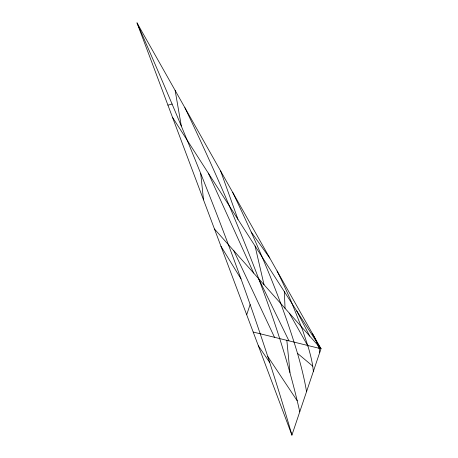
<?xml version="1.0" encoding="UTF-8"?>
<svg xmlns="http://www.w3.org/2000/svg" width="458" height="458" viewBox="0 0 458 458"><rect width="100%" height="100%" fill="white"/><g stroke="black" fill="none" stroke-linecap="round" stroke-linejoin="round"><path stroke-width="0.69" d="M246.69 314.743L250.125 304.547M291.918 435.1L320.984 348.744L137.016 22.9L291.918 435.1C251.345 293.847 196.247 157.237 137.016 22.9M167.92 105.134L172.139 104.04M253.194 332.05L320.984 348.744L172.511 117.357M232.779 192.515C257.711 244.652 280.937 297.86 297.482 353.318L312.74 366.137L313.375 371.358M214.47 229L320.984 348.744M251.19 231.983L269.762 258.026M258.364 345.807L269.768 362.587M267.781 356.496L297.219 400.784M220.951 246.244L240.994 278.876M289.359 313.192L307.959 346.139A136.335 24.034 62.2 0 1 312.74 366.137M296.732 310.953L309.734 336.103M258.656 278.676L288.964 340.861M233.78 250.709L274.508 337.3M208.298 173.124L253.652 273.048M220.63 171L237.977 219.382M307.959 346.139L302.486 329.697L291.259 301.582A136.335 24.034 62.2 0 0 277.084 270.993M299.761 411.799C283.078 337.128 254.717 265.692 224.907 195.434A503.136 88.686 62.2 0 0 184.9 107.704M255.06 246.009L264.02 284.704M175.139 90.421L181.305 125.996M200.707 173.456L203.512 199.837M286.845 340.34L289.977 372.469M284.332 291.626L285.053 308.354M312.533 333.779A17.421 3.069 62.2 0 1 316.581 341.794L319.18 348.727A17.421 3.069 62.2 0 1 319.65 352.712M297.482 353.318A303.809 53.552 62.2 0 1 306.545 391.647"/></g></svg>
